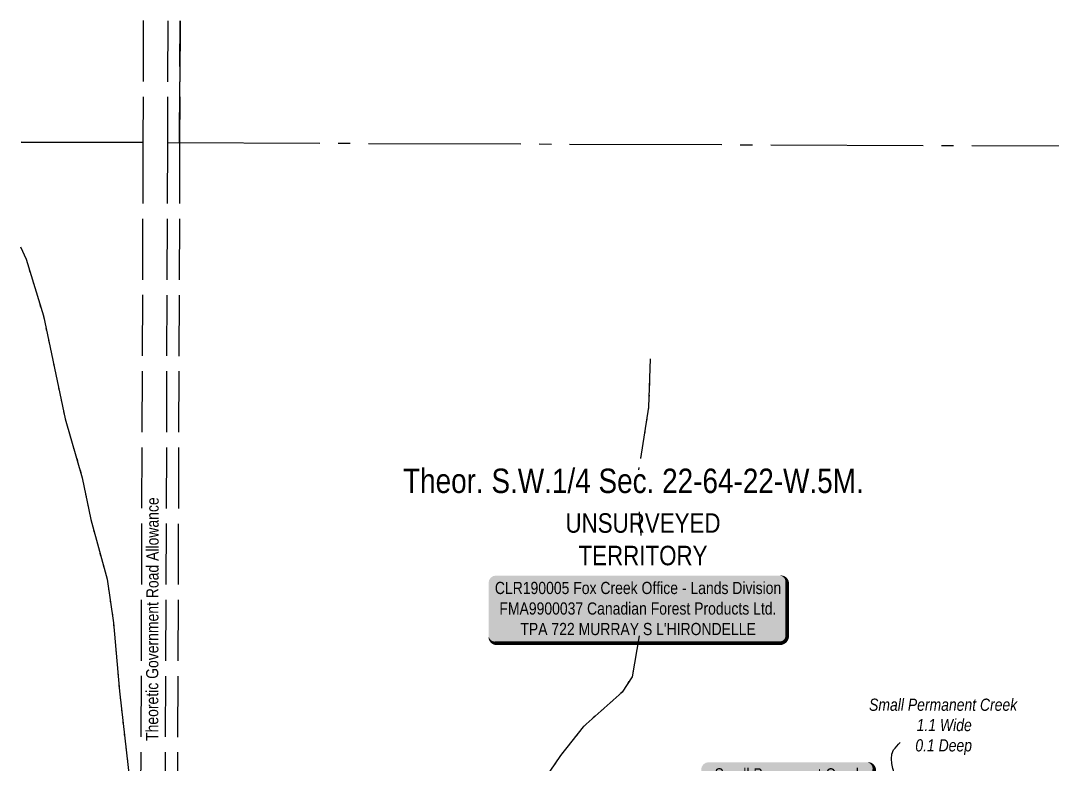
# Model space of a CAD drawing. Extents: x 456630 to 490274, y 6043290 to 6049977.
# Drawn here: x 483552 to 484398, y 6044515 to 6045125 of the extents above; entities that cross this region are included whole.
import ezdxf
from ezdxf.enums import TextEntityAlignment as Align

# ---------------------------------------------------------------- set-up
doc = ezdxf.new("R2010")
doc.units = 0
doc.header["$LTSCALE"] = 5
doc.header["$PDMODE"] = 35
doc.header["$PDSIZE"] = 5
for name, pattern in [('foc-QUARTERLINE', [33, 25, -3, 2, -3]), ('foc-UNSURVEYED', [12.5, 10, -2.5]), ('foc-WHEELTRACKS', [2, 0.4, -1.6])]:
    doc.linetypes.add(name, pattern=pattern)
doc.layers.get('Defpoints').update_dxf_attribs({"color": 9})
doc.layers.add('C-AR-T', color=13, linetype='Continuous', lineweight=9)
doc.layers.add('C-RW-T', color=13, linetype='Continuous', lineweight=9)
for name, color, linetype in [('C-SYMBOL', 7, 'Continuous'), ('L-QSEC', 8, 'foc-QUARTERLINE'), ('L-ROAD-T', 7, 'Continuous'), ('L-UNS-T', 3, 'Continuous'), ('L-USEC', 7, 'foc-UNSURVEYED'), ('T-WATER-P3', 160, 'foc-WHEELTRACKS'), ('T-WATER-T', 170, 'Continuous')]:
    doc.layers.add(name, color=color, linetype=linetype)
doc.styles.add('175L', font='ARIALN.TTF', dxfattribs={"height": 20})
doc.styles.add('80', font='ARIALN.TTF', dxfattribs={"height": 10})
doc.styles.add('80CG', font='ARIALN.TTF', dxfattribs={"height": 10})
doc.styles.add('80L', font='ARIALN.TTF', dxfattribs={"height": 10})
doc.styles.add('80LS', font='ARIALNI.TTF', dxfattribs={"height": 10})
doc.styles.add('foc-LtypeFont', font='ARIALN.TTF', dxfattribs={"height": 7.35})
doc.linetypes.add('foc-TOPO-flowdirection-NOLINE', pattern='A,0,[">",foc-LtypeFont,S=0.3,R=0,X=0,Y=-0.945],-20,[">",foc-LtypeFont,S=0.3,R=0,X=0,Y=-0.945],0', length=20)
doc.dimstyles.new('Compass 5 000', dxfattribs={"dimscale": 5, "dimtxt": 9, "dimasz": 2, "dimexe": 0.2, "dimexo": 0.0625, "dimgap": 0.5, "dimtad": 0, "dimtih": 1, "dimtoh": 1, "dimzin": 0, "dimdsep": 46, "dimtxsty": '80CG', "dimcen": 0.1, "dimse1": 1, "dimse2": 1, "dimclrd": 256, "dimclrt": 256, "dimaunit": 1, "dimadec": 4, "dimazin": 0, "dimtfac": 0.06, "dimtofl": 0, "dimtmove": 0, "dimatfit": 1, "dimfxl": 0.2, "dimtolj": 1, "dimtzin": 0, "dimlwd": -1, "dimarcsym": 0})

# ---------------------------------------------------------------- blocks, each defined once
blk = doc.blocks.new('*D889')
at = {"layer": 'C-AR-T', "transparency": 16777216}
for p, q in [((484381.83, 6044485.54), (484371.83, 6044485.54)), ((484386.62, 6044458.25), (484381.83, 6044485.54)), ((484393.55, 6044418.79), (484395.27, 6044408.94))]:
    blk.add_line(p, q, dxfattribs=at)
for points in [[(484388.26, 6044458.54), (484384.98, 6044457.96), (484388.35, 6044448.4)], [(484395.19, 6044419.08), (484391.9, 6044418.51), (484391.82, 6044428.64)]]:
    blk.add_solid(points, dxfattribs=at)
at = {"layer": 'Defpoints', "color": 0, "transparency": 16777216}
for p in [(484383.85, 6044447.61), (484388.35, 6044448.4), (484387.32, 6044427.85)]:
    blk.add_point(p, dxfattribs=at)
at = {"layer": 'C-AR-T', "transparency": 16777216, "insert": (484332.07, 6044485.54), "char_height": 10, "attachment_point": 5, "style": '80CG'}
blk.add_mtext('\\A1;Crescent Point\\P20.00 A/R\\PLOC 800686', dxfattribs=at)
blk = doc.blocks.new('*U682')
h = blk.add_hatch(color=255)
edge = h.paths.add_edge_path()
edge.add_line((-116.5, -28.5), (116.5, -28.5))
edge.add_arc((116.5, -22.5), 6, 270, 360)
edge.add_line((122.5, -22.5), (122.5, 21))
edge.add_arc((116.5, 21), 6, 0, 90)
edge.add_line((116.5, 27), (-116.5, 27))
edge.add_arc((-116.5, 21), 6, 90, 180)
edge.add_line((-122.5, 21), (-122.5, -22.5))
edge.add_arc((-116.5, -22.5), 6, 180, 270)
at = {"color": 44, "flags": 128}
blk.add_lwpolyline([(-116.5, -28.5, 3, 3, 0), (116.5, -28.5, 3, 3, 0.414214), (122.5, -22.5, 3, 3, 0), (122.5, 21, 3, 0, 0.414214), (116.5, 27, 0, 0, 0), (-116.5, 27, 0, 0, 0.414214), (-122.5, 21, 0, 0, 0), (-122.5, -22.5, 0, 3, 0.414214)], format="xyseb", close=True, dxfattribs=at)
at = {"color": 44, "style": '80'}
blk.add_attdef('ENTER_TEXT_001', (-35.99, -5), '', height=10, dxfattribs=at)
blk = doc.blocks.new('WaterCoords')
h = blk.add_hatch(color=255)
edge = h.paths.add_edge_path()
edge.add_line((-64.5, -24.8), (65.5, -24.8))
edge.add_arc((65.5, -18.8), 6, 270, 360)
edge.add_line((71.5, -18.8), (71.5, 17.7))
edge.add_arc((65.5, 17.7), 6, 0, 90)
edge.add_line((65.5, 23.7), (-64.5, 23.7))
edge.add_arc((-64.5, 17.7), 6, 90, 180)
edge.add_line((-70.5, 17.7), (-70.5, -18.8))
edge.add_arc((-64.5, -18.8), 6, 180, 270)
at = {"color": 170, "flags": 128}
blk.add_lwpolyline([(-64.5, -24.8, 3, 3, 0), (65.5, -24.8, 3, 3, 0.414214), (71.5, -18.8, 3, 3, 0), (71.5, 17.7, 3, 0, 0.414214), (65.5, 23.7, 0, 0, 0), (-64.5, 23.7, 0, 0, 0.414214), (-70.5, 17.7, 0, 0, 0), (-70.5, -18.8, 0, 3, 0.414214)], format="xyseb", close=True, dxfattribs=at)
at = {"color": 170, "insert": (-35.33, -11.44), "char_height": 7.5, "attachment_point": 1, "style": '80L'}
blk.add_mtext_dynamic_manual_height_columns('\\pi6.7688;{\\fArial Narrow|b0|i1|c0|p34;(Centre NAD 83)}', width=76.2848, gutter_width=45, heights=[0], dxfattribs=at)
at = {"color": 170, "style": '80'}
for tag, p in [('ENTER_TEXT_001', (-25.34, 8.87)), ('ENTER_COORDS_001', (-62.55, -4.93))]:
    blk.add_attdef(tag, p, '', height=10, dxfattribs=at)

msp = doc.modelspace()

# ---------------------------------------------------------------- linework, layer by layer
at = {"layer": 'L-QSEC'}
for p, q in [((483552.057, 6045025.009), (483652.057, 6045024.646)), ((483672.173, 6045024.573), (485282.615, 6045018.738))]:
    msp.add_line(p, q, dxfattribs=at)
at = {"layer": 'L-QSEC', "flags": 128}
msp.add_lwpolyline([(483652.056, 6045024.647), (483552.109, 6045025.009)], dxfattribs=at)
at = {"layer": 'L-USEC'}
for p, q in [((483652.406, 6045124.646), (483652.057, 6045024.646)), ((483672.522, 6045124.585), (483672.173, 6045024.576)), ((483682.565, 6045124.554), (483682.216, 6045024.537)), ((483652.057, 6045024.646), (483649.249, 6044220.615)), ((483672.173, 6045024.576), (483669.366, 6044220.545)), ((483682.216, 6045024.537), (483679.408, 6044220.506))]:
    msp.add_line(p, q, dxfattribs=at)
at = {"layer": 'L-USEC', "flags": 128}
for points in [[(483652.406, 6045124.637), (483652.057, 6045024.644)], [(483672.515, 6045124.565), (483672.167, 6045024.574)], [(483682.217, 6045024.539), (483682.565, 6045124.529)]]:
    msp.add_lwpolyline(points, dxfattribs=at)
at = {"layer": 'T-WATER-P3', "flags": 128}
for points in [[(483551.757, 6044939.176), (483556.231, 6044928.979), (483570.442, 6044882.416), (483588.258, 6044798.147), (483602.346, 6044749.603), (483609.324, 6044715.368), (483622.63, 6044666.647), (483627.927, 6044630.735), (483632.798, 6044574.539), (483645.434, 6044463.875), (483663.85, 6044379.302), (483673.308, 6044348.061), (483676.612, 6044310.234), (483686.237, 6044291.964)], [(484068.389, 6044847.348), (484067.01, 6044807.614), (484058.762, 6044756.237)], [(484054.325, 6044591.605), (484053.434, 6044586.463), (484045.348, 6044573.942), (484013.264, 6044545.347), (483994.76, 6044521.935), (483977.088, 6044496.177), (483898.951, 6044428.946), (483860.939, 6044387.524), (483838.964, 6044367.543), (483836.03, 6044365.508), (483828.03, 6044359.963)]]:
    msp.add_lwpolyline(points, dxfattribs=at)
at = {"layer": 'T-WATER-P3', "linetype": 'foc-TOPO-flowdirection-NOLINE', "flags": 128}
for points in [[(483551.757, 6044939.176), (483556.231, 6044928.979), (483570.442, 6044882.416), (483588.258, 6044798.147), (483602.346, 6044749.603), (483609.324, 6044715.368), (483622.63, 6044666.647), (483627.927, 6044630.735), (483632.798, 6044574.539), (483645.434, 6044463.875), (483663.85, 6044379.302), (483673.308, 6044348.061), (483676.612, 6044310.234), (483686.237, 6044291.964)], [(484068.389, 6044847.348), (484067.01, 6044807.614), (484060.236, 6044765.422)], [(484059.169, 6044721.795), (484060.602, 6044702.213)], [(484059.269, 6044620.152), (484053.434, 6044586.463), (484045.348, 6044573.942), (484013.264, 6044545.347), (483994.76, 6044521.935), (483977.088, 6044496.177), (483898.951, 6044428.946), (483860.939, 6044387.524), (483838.964, 6044367.543), (483836.03, 6044365.508), (483828.03, 6044359.963)]]:
    msp.add_lwpolyline(points, dxfattribs=at)

# ---------------------------------------------------------------- block references
at = {"color": 3}
ref = msp.add_blockref('WaterCoords', (484180.635, 6044492.631), dxfattribs=at)
ref.add_attrib('ENTER_TEXT_001', 'Small Permanent Creek', (484121.096, 6044501.42), dxfattribs={"color": 170, "height": 10, "style": '80'})
ref.add_attrib('ENTER_COORDS_001', '54.547159° 117.243439°', (484117.852, 6044486.897), dxfattribs={"color": 170, "height": 10, "style": '80'})
at = {"layer": 'C-RW-T'}
ref = msp.add_blockref('*U682', (484058.186, 6044642.479), dxfattribs=at)
ref.add_attrib('ENTER_TEXT_001', 'CLR190005 Fox Creek Office - Lands Division', (483940.837, 6044654.319), dxfattribs={"layer": '0', "color": 44, "height": 10, "style": '80'})
ref.add_attrib('ENTER_TEXT_002', 'FMA9900037 Canadian Forest Products Ltd.', (483944.52, 6044637.475), dxfattribs={"layer": '0', "color": 44, "height": 10, "style": '80'})
ref.add_attrib('ENTER_TEXT_003', "TPA 722 MURRAY S L'HIRONDELLE", (483961.771, 6044620.631), dxfattribs={"layer": '0', "color": 44, "height": 10, "style": '80'})

# ---------------------------------------------------------------- texts
at = {"layer": 'C-SYMBOL', "color": 3, "style": '175L'}
msp.add_text('Theor. S.W.1/4 Sec. 22-64-22-W.5M.', height=19.98958, dxfattribs=at).set_placement((484054.489, 6044731.203), align=Align.BOTTOM_CENTER)
at = {"layer": 'L-ROAD-T', "style": '80L'}
msp.add_text('Theoretic Government Road Allowance', height=9.99479, rotation=89.880962, dxfattribs=at).set_placement((483659.813, 6044633.744), align=Align.MIDDLE_CENTER)
at = {"layer": 'L-UNS-T', "insert": (484062.374, 6044699.139), "char_height": 15.99166, "attachment_point": 5, "style": '80L'}
msp.add_mtext_dynamic_manual_height_columns('UNSURVEYED TERRITORY', width=126.41375, gutter_width=47.5, heights=[0], dxfattribs=at)
at = {"layer": 'T-WATER-T', "insert": (484247.361, 6044568.529), "char_height": 9.99475, "attachment_point": 1, "style": '80LS'}
msp.add_mtext_dynamic_manual_height_columns('\\pi0.48772;Small Permanent Creek\\P\\pi39.553;1.1 Wide\\P\\pi38.449;0.1 Deep', width=122.3101, gutter_width=50, heights=[0], dxfattribs=at)

# ---------------------------------------------------------------- dimensions: what is measured, and where the dimension line sits
at = {"layer": 'C-AR-T'}
dim = msp.add_linear_dim(base=(484388.349, 6044448.402), p1=(484387.323, 6044427.855), p2=(484383.855, 6044447.614), angle=99.955038, text='Crescent Point\\P20.00 A/R\\PLOC 800686', dimstyle='Compass 5 000', dxfattribs=at)
dim.commit()
dim.dimension.update_dxf_attribs({"geometry": '*D889', "text_midpoint": (484332.07, 6044485.54), "dimtype": 161})

# ---------------------------------------------------------------- leaders
at = {"layer": 'T-WATER-T', "path_type": 1}
msp.add_leader([(484271.961, 6044494.371), (484267.99, 6044526.403), (484273.379, 6044532.639)], dimstyle='Compass 5 000', override={"dimgap": 0.5, "dimtad": 0}, dxfattribs=at)

doc.saveas('drawing.dxf')
